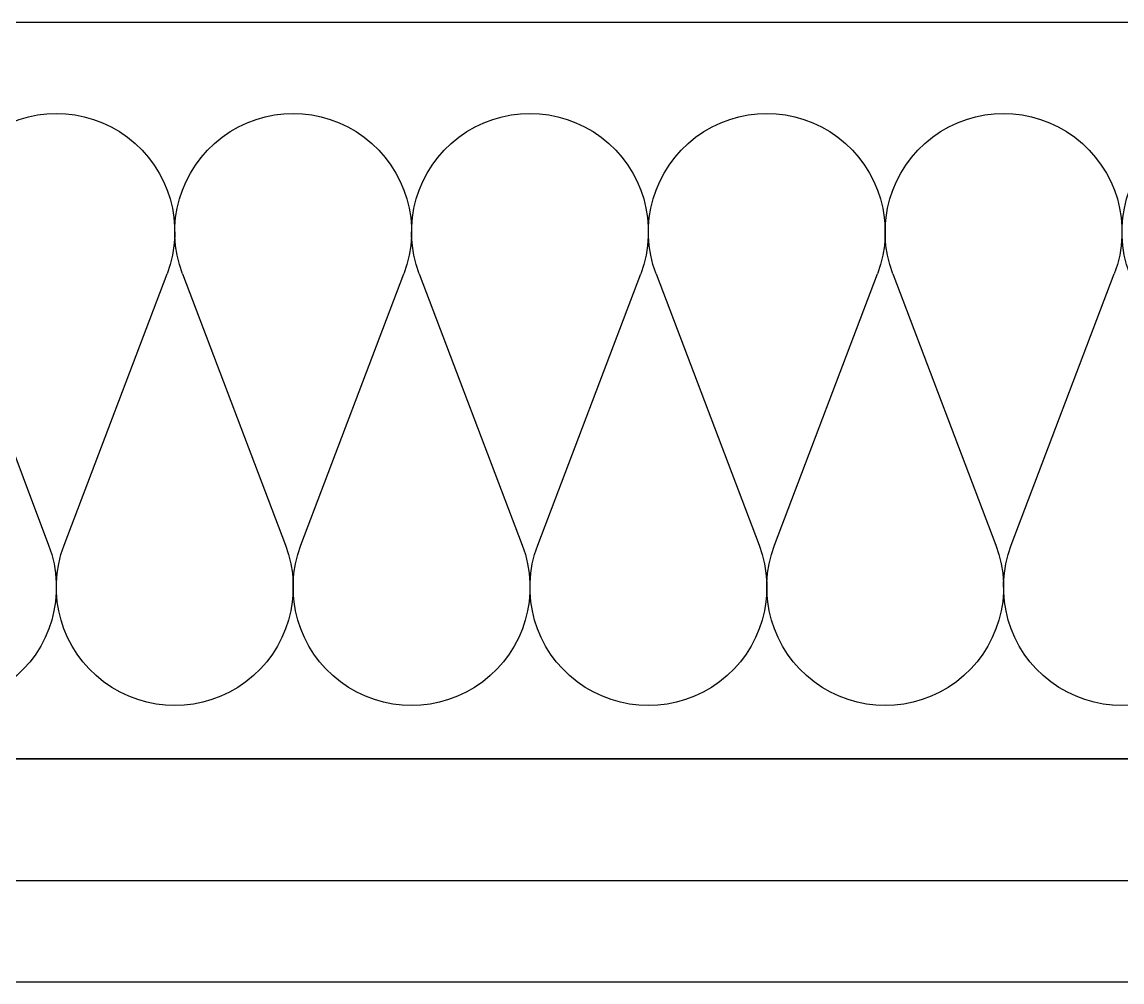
# Model space of a CAD drawing. Header units: millimetres. Extents: x 10 to 76.1, y 10 to 63.5.
# Drawn here: x 10.6349 to 10.7705, y 26.818 to 26.9364 of the extents above; entities that cross this region are included whole.
import ezdxf

# ---------------------------------------------------------------- set-up
doc = ezdxf.new("R2010")
doc.units = ezdxf.units.MM
doc.layers.add('durlok', color=3, linetype='Continuous')
doc.layers.add('lana de vidrio', color=2, linetype='Continuous')

msp = doc.modelspace()

# ---------------------------------------------------------------- linework, layer by layer
at = {"layer": 'durlok'}
for p, q in [((10.504237595002, 26.93640858770479), (12.66250019858736, 26.93640858770152)), ((10.50423759500202, 26.84554020726685), (12.66251153258202, 26.84554020797043)), ((10.50423759500202, 26.83054020726685), (12.66251153258202, 26.83054020726685))]:
    msp.add_line(p, q, dxfattribs=at)
at = {"layer": 'durlok', "linetype": 'Continuous', "extrusion": (1, -1.83697019872103e-16, 0)}
for p, q in [((12.66251153258202, 26.84554020726685), (10.50423759500202, 26.84554020726685)), ((10.50423759500202, 26.81804020726685), (12.66251153258202, 26.81804020726685))]:
    msp.add_line(p, q, dxfattribs=at)
at = {"layer": 'lana de vidrio', "color": 2, "extrusion": (-1.224646799147353e-16, 0, -1)}
for p, q in [((10.6254773905024, 26.90534479800973), (10.6381765184625, 26.87190808092915)), ((10.64007922771566, 26.87190808092824), (10.65277835567622, 26.90534479800973)), ((10.65468106492983, 26.90534479800973), (10.66738019288994, 26.87190808092915)), ((10.6692829021431, 26.87190808092824), (10.68198203010365, 26.90534479800973)), ((10.68388473935727, 26.90534479800973), (10.69658386731692, 26.87190808092915)), ((10.69848657657053, 26.87190808092824), (10.71118570453109, 26.90534479800973)), ((10.7130884137847, 26.90534479800973), (10.72578754174435, 26.87190808092915)), ((10.72769025099797, 26.87190808092824), (10.74038937895807, 26.90534479800973)), ((10.74229208821214, 26.90534479800973), (10.75499121617179, 26.87190808092915)), ((10.75689392542483, 26.87190808092824), (10.76959305338539, 26.90534479800973))]:
    msp.add_line(p, q, dxfattribs=at)
for centre, radius, start, end in [((-10.63912787308925, 26.91052919529007), 0.01460183721366781, 339.2034283393317, 200.7965716606683), ((-10.66833154751623, 26.91052919529007), 0.01460183721366781, 339.2034283393317, 200.7965716606683), ((-10.69753522194367, 26.91052919529007), 0.01460183721366781, 339.2034283393317, 200.7965716606683), ((-10.7267388963711, 26.91052919529007), 0.01460183721366781, 339.2034283393317, 200.7965716606683), ((-10.75594257079854, 26.91052919529007), 0.01460183721366781, 339.2034283393317, 200.7965716606683), ((-10.78514624522597, 26.91052919529007), 0.01460183721366781, 339.2034283393317, 200.7965716606683), ((-10.62452603587565, 26.86672368364881), 0.01460183721366949, 159.2034283422992, 20.79657165770089), ((-10.65372971030308, 26.86672368364881), 0.01460183721366949, 159.2034283422992, 20.79657165770089), ((-10.68293338473052, 26.86672368364881), 0.01460183721366949, 159.2034283422992, 20.79657165770089), ((-10.71213705915795, 26.86672368364881), 0.01460183721366949, 159.2034283422992, 20.79657165770089), ((-10.74134073358493, 26.86672368364881), 0.01460183721366949, 159.2034283422992, 20.79657165770089), ((-10.7705444080118, 26.86672368364881), 0.01460183721366949, 159.2034283422992, 20.79657165770089)]:
    msp.add_arc(centre, radius, start, end, dxfattribs=at)

doc.saveas('drawing.dxf')
